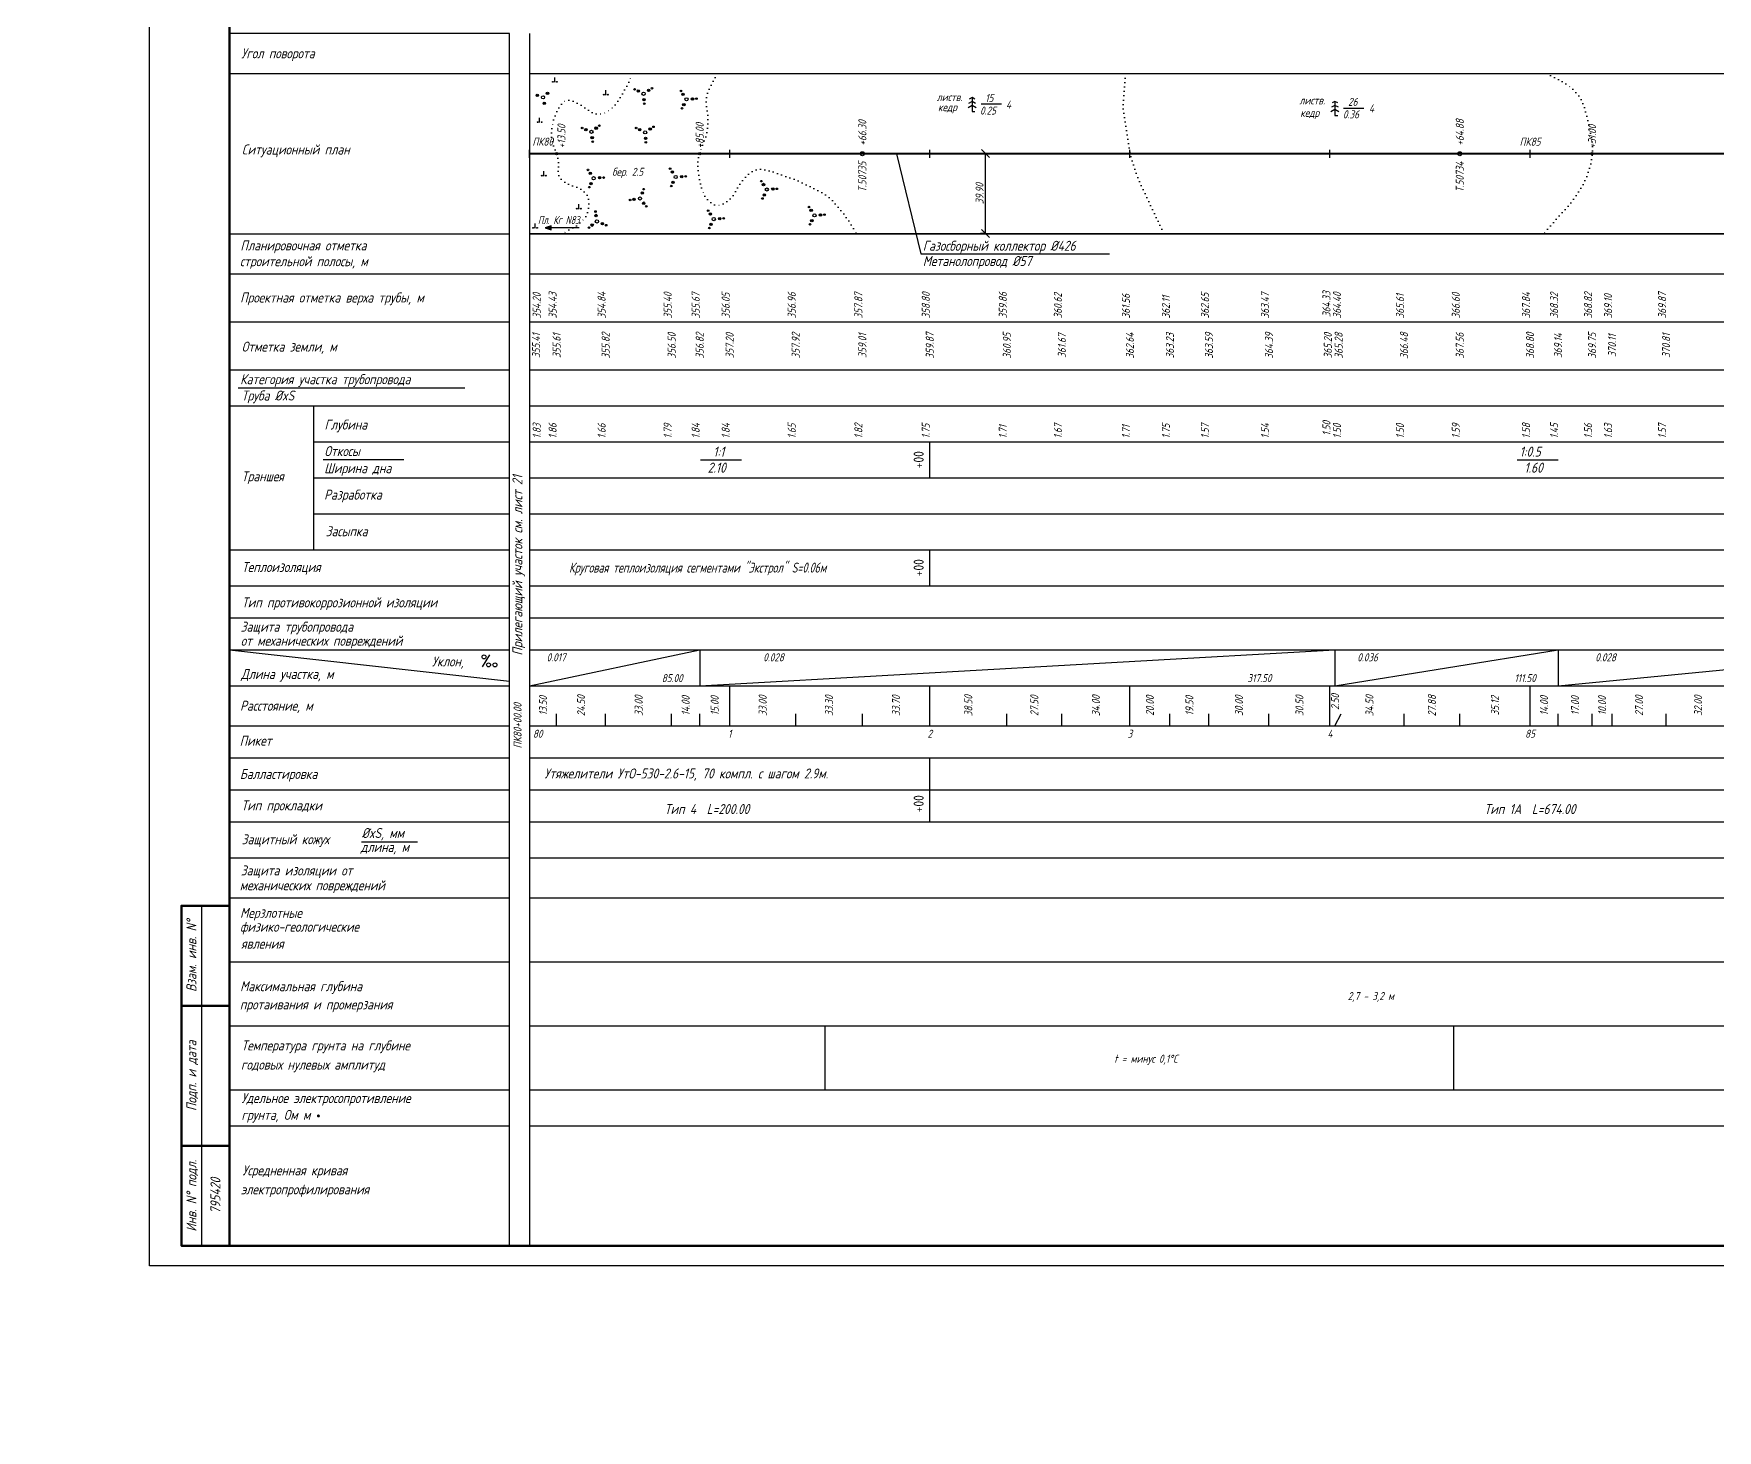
# Model space of a CAD drawing. Extents: x 0 to 1711, y -32 to 643.
# Drawn here: x 0 to 420.7, y 0 to 349.1 of the extents above; entities that cross this region are included whole.
import ezdxf
from ezdxf import colors
from ezdxf.entities.mleader import LeaderData, LeaderLine
from ezdxf.enums import TextEntityAlignment as Align
from ezdxf.math import Vec2, Vec3

# ---------------------------------------------------------------- set-up
doc = ezdxf.new("R2010")
doc.units = 0
doc.linetypes.add('ИИDot', pattern=[1, 0, -1])
doc.layers.add('ИИ_ОФОРМЛЕНИЕ_025', color=7, linetype='Continuous', lineweight=25)
doc.layers.add('ИИ_ПРОФИЛЬ_025', color=7, linetype='Continuous', lineweight=25)
for name, color, linetype in [('Отметки красные', 7, 'Continuous'), ('Подвал', 7, 'Continuous'), ('ТХ-Л', 140, 'Continuous')]:
    doc.layers.add(name, color=color, linetype=linetype)
doc.styles.add('1', font='simplex.shx', dxfattribs={"width": 0.8, "height": 1.5})
doc.styles.add('VNIPISIMPLEXCUR', font='simplex.shx', dxfattribs={"width": 0.8, "oblique": 15})
doc.dimstyles.new('ИИ-1000-м-dm$0', dxfattribs={"dimtxt": 2.5, "dimasz": 2.5, "dimexe": 1.25, "dimexo": 0, "dimgap": 1, "dimtad": 1, "dimtoh": 1, "dimzin": 1, "dimdsep": 46, "dimtxsty": 'VNIPISIMPLEXCUR', "dimblk": 'OBLIQUE', "dimcen": 2.5, "dimaunit": 1, "dimazin": 0, "dimtfac": 1, "dimtmove": 1, "dimatfit": 2, "dimfxl": 1, "dimarcsym": 0})

# ---------------------------------------------------------------- blocks, each defined once
blk = doc.blocks.new('ИИ14001')
at = {"color": 0}
blk.add_lwpolyline([(0, 0), (1.79, 3)], dxfattribs=at)
for centre in [(0.35, 2.48), (1.47, 0.48), (3.08, 0.48)]:
    blk.add_circle(centre, 0.5, dxfattribs=at)
blk = doc.blocks.new('ИИ04007')
at = {"color": 0, "linetype": 'Continuous', "lineweight": 25}
blk.add_lwpolyline([(-70, 0), (-70, -303), (0, -303), (0, 0), (-70, 0)], close=True, dxfattribs=at)
for points in [[(-70, -10), (0, -10)], [(-70, -50), (0, -50)], [(-70, -60), (0, -60)], [(-70, -72), (0, -72)], [(-70, -84), (0, -84)], [(-67.81, -88.55), (-11.16, -88.55)], [(-70, -93), (0, -93)], [(-70, -93), (-49, -93)], [(-49, -93), (-49, -102)], [(-49, -93), (-49, -129)], [(-49, -102), (0, -102)], [(-46.58, -106.46), (-26.46, -106.46)], [(-49, -111), (0, -111)], [(-49, -120), (0, -120)], [(-70, -129), (0, -129)], [(-70, -138), (0, -138)], [(-70, -146), (0, -146)], [(-70, -154), (0, -154)], [(-70, -154), (0, -161.88)], [(-70, -163), (0, -163)], [(-70, -173), (0, -173)], [(-70, -181), (0, -181)], [(-70, -189), (0, -189)], [(-70, -197), (0, -197)], [(-70, -206), (0, -206)], [(-36.98, -202.05), (-22.99, -202.05)], [(-70, -216), (0, -216)], [(-70, -232), (0, -232)], [(-70, -248), (0, -248)], [(-70, -264), (0, -264)], [(-70, -273), (0, -273)]]:
    blk.add_lwpolyline(points, dxfattribs=at)
at = {"color": 0, "linetype": 'Continuous', "lineweight": 25, "const_width": 0.365}
blk.add_lwpolyline([(-47.96, -270.54, 1), (-47.59, -270.54, 1)], format="xyb", close=True, dxfattribs=at)
at = {"color": 0, "linetype": 'Continuous', "lineweight": 25}
blk.add_blockref('ИИ14001', (-6.73, -158.27), dxfattribs=at)
at = {"color": 0, "linetype": 'Continuous', "lineweight": 25, "style": 'VNIPISIMPLEXCUR', "oblique": 15, "width": 0.8}
for s, p in [('Угол поворота', (-67.03, -6.16)), ('Ситуационный план', (-66.88, -30.21)), ('Планировочная отметка', (-67.27, -54.2)), ('строительной полосы, м', (-67.37, -58.14)), ('Проектная отметка верха трубы, м', (-67.32, -67.21)), ('Отметка земли, м', (-66.93, -79.48)), ('Категория участка трубопровода', (-67.32, -87.63)), ('Труба %%CxS', (-66.97, -91.71)), ('Глубина', (-46.25, -98.97)), ('Откосы', (-46.27, -105.61)), ('Ширина дна', (-46.32, -109.87)), ('Траншея', (-66.96, -111.89)), ('Разработка', (-46.34, -116.48)), ('Засыпка', (-45.96, -125.63)), ('Теплоизоляция', (-66.89, -134.58)), ('Тип противокоррозионной изоляции', (-66.9, -143.42)), ('Защита трубопровода', (-67.2, -149.5)), ('от механических повреждений', (-67.17, -153.01)), ('Длина участка, м', (-67.09, -161.31)), ('Уклон,', (-19.4, -158.19)), ('Расстояние, м', (-67.34, -169.25)), ('Пикет', (-67.44, -177.99)), ('Балластировка', (-67.38, -186.3)), ('Тип прокладки', (-67.03, -194.17)), ('Защитный кожух', (-66.96, -202.63)), ('%%CxS, мм', (-36.96, -201.07)), ('длина, м', (-37.2, -204.57)), ('Защита изоляции от', (-67.18, -210.43)), ('механических повреждений', (-67.42, -214.14)), ('Мерзлотные', (-67.34, -221.03)), ('физико-геологические', (-67.34, -224.5)), ('явления', (-67.07, -228.74)), ('Максимальная глубина', (-67.33, -239.37)), ('протаивания и промерзания', (-67.4, -243.93)), ('Температура грунта на глубине', (-67.01, -254.18)), ('годовых нулевых амплитуд', (-67.11, -258.96)), ('Удельное электросопротивление', (-67, -267.33)), ('грунта, Ом м', (-67, -271.53)), ('Усредненная кривая', (-66.76, -285.4)), ('электропрофилирования', (-67.16, -290.15))]:
    blk.add_text(s, height=2.5, dxfattribs=at).set_placement(p)
blk = doc.blocks.new('ИИ05407')
at = {"linetype": 'Continuous', "lineweight": 25}
h = blk.add_hatch(color=0, dxfattribs=at)
edge = h.paths.add_edge_path()
edge.add_arc((-0.5, 0.1), 0.1, 0, 360)
h = blk.add_hatch(color=0, dxfattribs=at)
edge = h.paths.add_edge_path()
edge.add_arc((0.5, 0.1), 0.1, 0, 360)
at = {"color": 0, "linetype": 'Continuous', "lineweight": 25}
blk.add_lwpolyline([(0, 0), (0, 1.2)], dxfattribs=at)
for centre in [(-0.5, 0.1), (0.5, 0.1)]:
    blk.add_circle(centre, 0.1, dxfattribs=at)
blk = doc.blocks.new('ИИ053951')
at = {"linetype": 'Continuous', "lineweight": 25}
h = blk.add_hatch(color=0, dxfattribs=at)
edge = h.paths.add_edge_path()
edge.add_arc((-1.4, 0.53), 0.3, 0, 360)
h = blk.add_hatch(color=0, dxfattribs=at)
edge = h.paths.add_edge_path()
edge.add_arc((1.16, 0.95), 0.3, 0, 360)
h = blk.add_hatch(color=0, dxfattribs=at)
edge = h.paths.add_edge_path()
edge.add_arc((0.24, -1.48), 0.3, 0, 360)
at = {"color": 0, "linetype": 'Continuous', "lineweight": 25}
for centre, radius in [((-1.4, 0.53), 0.3), ((0, 0), 0.4), ((1.16, 0.95), 0.3), ((0.24, -1.48), 0.3)]:
    blk.add_circle(centre, radius, dxfattribs=at)
blk = doc.blocks.new('ИИ053952')
at = {"linetype": 'Continuous', "lineweight": 25}
h = blk.add_hatch(color=0, dxfattribs=at)
edge = h.paths.add_edge_path()
edge.add_arc((-1.31, 2.13), 0.2, 0, 360)
h = blk.add_hatch(color=0, dxfattribs=at)
edge = h.paths.add_edge_path()
edge.add_arc((-0.79, 1.28), 0.3, 0, 360)
h = blk.add_hatch(color=0, dxfattribs=at)
edge = h.paths.add_edge_path()
edge.add_arc((1.5, 0.04), 0.3, 0, 360)
h = blk.add_hatch(color=0, dxfattribs=at)
edge = h.paths.add_edge_path()
edge.add_arc((2.5, 0.07), 0.2, 0, 360)
h = blk.add_hatch(color=0, dxfattribs=at)
edge = h.paths.add_edge_path()
edge.add_arc((-1.19, -2.2), 0.2, 0, 360)
h = blk.add_hatch(color=0, dxfattribs=at)
edge = h.paths.add_edge_path()
edge.add_arc((-0.71, -1.32), 0.3, 0, 360)
at = {"color": 0, "linetype": 'Continuous', "lineweight": 25}
for centre, radius in [((-1.31, 2.13), 0.2), ((-0.79, 1.28), 0.3), ((0, 0), 0.4), ((1.5, 0.04), 0.3), ((2.5, 0.07), 0.2), ((-1.19, -2.2), 0.2), ((-0.71, -1.32), 0.3)]:
    blk.add_circle(centre, radius, dxfattribs=at)
blk = doc.blocks.new('ИИ15008')
at = {"linetype": 'Continuous', "lineweight": 25}
blk.add_hatch(color=0, dxfattribs=at).paths.add_polyline_path([(0, 0), (1.5, -0.5), (1.5, 0.5)])
at = {"color": 0, "linetype": 'Continuous', "lineweight": 25}
blk.add_lwpolyline([(0, 0), (1.5, -0.5), (1.5, 0.5)], close=True, dxfattribs=at)
blk.add_lwpolyline([(8.5, 0), (0, 0)], dxfattribs=at)
blk = doc.blocks.new('ИИ053672А')
at = {"color": 0, "linetype": 'Continuous'}
for points in [[(1, 0.92), (0, 1.5), (-1, 0.92)], [(0.85, 2.01), (0, 2.5), (-0.85, 2.01)], [(0.7, 3.1), (0, 3.5), (-0.7, 3.1)], [(0, 3.5), (0, 0), (0.7, 0)]]:
    blk.add_lwpolyline(points, dxfattribs=at)
at = {"color": 0, "linetype": 'Continuous', "style": 'VNIPISIMPLEXCUR', "oblique": 15, "width": 0.8}
blk.add_attdef('RACE1', text='', height=2, dxfattribs=at).set_placement((-2, 2.25), align=Align.RIGHT)
blk.add_attdef('HEIGHT', (2, 2.25), '', height=2, dxfattribs=at)
blk.add_attdef('RACE2', text='', height=2, dxfattribs=at).set_placement((-2, 1.25), align=Align.TOP_RIGHT)
blk.add_attdef('THICKNESS', text='', height=2, dxfattribs=at).set_placement((2, 1.25), align=Align.TOP_LEFT)
blk.add_attdef('DISTANCE', text='', height=2, dxfattribs=at).set_placement((8.5, 1.75), align=Align.MIDDLE_LEFT)
blk = doc.blocks.new('ИИ03А2Х4')
at = {"color": 0, "linetype": 'Continuous', "lineweight": 25}
blk.add_lwpolyline([(0, 0), (0, 594), (1682, 594), (1682, 0)], close=True, dxfattribs=at)
at = {"color": 0, "linetype": 'Continuous', "lineweight": 50}
blk.add_lwpolyline([(20, 5), (20, 589), (1677, 589), (1677, 5)], close=True, dxfattribs=at)
at = {"color": 0, "linetype": 'Continuous', "style": 'VNIPISIMPLEXCUR', "oblique": 15, "width": 0.8, "flags": 8}
blk.add_attdef('FORMAT', text='', height=2.5, dxfattribs=at).set_placement((1677, 1.25), align=Align.RIGHT)
blk = doc.blocks.new('ИИ15002')
at = {"linetype": 'Continuous', "lineweight": 25}
h = blk.add_hatch(color=0, dxfattribs=at)
edge = h.paths.add_edge_path()
edge.add_arc((0, 0), 0.3, 0, 360)
at = {"color": 0, "linetype": 'Continuous', "lineweight": 25}
blk.add_circle((0, 0), 0.3, dxfattribs=at)
at = {"color": 0, "linetype": 'Continuous', "style": 'VNIPISIMPLEXCUR', "oblique": 15, "width": 0.8}
blk.add_attdef('STATIONING', (1, 1.3), '', height=2, rotation=90, dxfattribs=at)
at = {"color": 7, "linetype": 'Continuous', "style": 'VNIPISIMPLEXCUR', "oblique": 15, "width": 0.8}
blk.add_attdef('HEIGHT', text='', height=2, dxfattribs=at).set_placement((0, -1.3), align=Align.TOP_CENTER)
blk = doc.blocks.new('_Oblique')
at = {"color": 0, "linetype": 'ByBlock', "lineweight": -2}
blk.add_line((-0.5, -0.5), (0.5, 0.5), dxfattribs=at)
blk = doc.blocks.new('*D23')
at = {"layer": 'Defpoints', "color": 0, "transparency": 16777216}
for p in [(237.85, 319.14), (237.85, 319.14), (237.85, 299.19)]:
    blk.add_point(p, dxfattribs=at)
at = {"layer": 'ИИ_ПРОФИЛЬ_025', "color": 0, "lineweight": -2, "transparency": 16777216}
for p, q in [((237.85, 319.14), (236.6, 319.14)), ((237.85, 299.19), (237.85, 319.14)), ((237.85, 299.19), (236.6, 299.19))]:
    blk.add_line(p, q, dxfattribs=at)
at = {"layer": 'ИИ_ПРОФИЛЬ_025', "color": 0, "lineweight": -2, "transparency": 16777216, "xscale": 2, "yscale": 2, "zscale": 2}
for p, rotation in [((237.85, 319.14), 90), ((237.85, 299.19), 270)]:
    blk.add_blockref('_Oblique', p, dxfattribs=dict(at, rotation=rotation))
at = {"layer": 'ИИ_ПРОФИЛЬ_025', "color": 0, "transparency": 16777216, "insert": (236.35, 309.16), "char_height": 2, "attachment_point": 5, "rotation": 90, "style": 'VNIPISIMPLEXCUR'}
blk.add_mtext('39.90', dxfattribs=at)
blk = doc.blocks.new('ИИ02001')
at = {"color": 0, "linetype": 'Continuous', "lineweight": 50, "flags": 128}
for points in [[(0, 85), (-12, 85), (-12, 0), (0, 0)], [(-12, 60), (0, 60)], [(-12, 25), (0, 25)]]:
    blk.add_lwpolyline(points, dxfattribs=at)
at = {"color": 0, "linetype": 'Continuous', "lineweight": 25, "flags": 128}
blk.add_lwpolyline([(-7, 85), (-7, 0)], dxfattribs=at)
at = {"color": 0, "lineweight": 25, "style": 'VNIPISIMPLEXCUR', "oblique": 15, "width": 0.8}
for s, p in [('Взам. инв. N%%D', (-8.25, 72.5)), ('Подп. и дата', (-8.25, 42.5)), ('Инв. N%%d подл.', (-8.25, 12.5))]:
    blk.add_text(s, height=2.5, rotation=90, dxfattribs=at).set_placement(p, align=Align.CENTER)
at = {"color": 0, "lineweight": 25, "style": 'VNIPISIMPLEXCUR', "oblique": 15, "width": 0.8, "flags": 8}
for tag, p in [('А22', (-2.25, 72.5)), ('А20', (-2.25, 12.5))]:
    blk.add_attdef(tag, text='', height=2.5, rotation=90, dxfattribs=at).set_placement(p, align=Align.CENTER)

msp = doc.modelspace()

# ---------------------------------------------------------------- linework, layer by layer
at = {"layer": 'ИИ_ПРОФИЛЬ_025', "flags": 128}
for points in [[(123.9194, 349.1373), (123.9194, 46.1373)], [(123.9194, 339.1373), (1123.9194, 339.1373)], [(236.7282, 331.555), (241.8458, 331.555)], [(327.2705, 330.5407), (332.4205, 330.5407)], [(123.9194, 318.1373), (123.9194, 320.1373)], [(173.9194, 318.1373), (173.9194, 320.1373)], [(223.9194, 318.1373), (223.9194, 320.1373)], [(273.9194, 318.1373), (273.9194, 320.1373)], [(323.9194, 318.1373), (323.9194, 320.1373)], [(373.9194, 318.1373), (373.9194, 320.1373)], [(123.9194, 319.1373), (473.9194, 319.1373)], [(123.9194, 299.1882), (1123.9194, 299.1882)], [(123.9194, 299.1373), (1123.9194, 299.1373)], [(123.9194, 289.1373), (1123.9194, 289.1373)], [(123.9194, 277.1373), (1123.9194, 277.1373)], [(123.9194, 265.1373), (1123.9194, 265.1373)], [(123.9194, 256.1373), (1123.9194, 256.1373)], [(123.9194, 247.1373), (1123.9194, 247.1373)], [(123.9194, 238.1373), (1123.9194, 238.1373)], [(123.9194, 229.1373), (1123.9194, 229.1373)], [(123.9194, 220.1373), (1123.9194, 220.1373)], [(123.9194, 211.1373), (1123.9194, 211.1373)], [(123.9194, 203.1373), (1123.9194, 203.1373)], [(123.9194, 195.1373), (1123.9194, 195.1373)], [(123.9194, 186.1373), (1123.9194, 186.1373)], [(173.9194, 176.1373), (173.9194, 186.1373)], [(223.9194, 176.1373), (223.9194, 186.1373)], [(273.9194, 176.1373), (273.9194, 186.1373)], [(323.9194, 176.1373), (323.9194, 186.1373)], [(373.9194, 176.1373), (373.9194, 186.1373)], [(130.6694, 176.1373), (130.6694, 179.1373)], [(142.9194, 176.1373), (142.9194, 179.1373)], [(159.4194, 176.1373), (159.4194, 179.1373)], [(166.4194, 176.1373), (166.4194, 179.1373)], [(190.4194, 176.1373), (190.4194, 179.1373)], [(207.0694, 176.1373), (207.0694, 179.1373)], [(243.1694, 176.1373), (243.1694, 179.1373)], [(256.9194, 176.1373), (256.9194, 179.1373)], [(283.9194, 176.1373), (283.9194, 179.1373)], [(293.6694, 176.1373), (293.6694, 179.1373)], [(308.6694, 176.1373), (308.6694, 179.1373)], [(325.1694, 176.1373), (326.7485, 179.1373)], [(342.4194, 176.1373), (342.4194, 179.1373)], [(356.3594, 176.1373), (356.3594, 179.1373)], [(380.9194, 176.1373), (380.9194, 179.1373)], [(389.4194, 176.1373), (389.4194, 179.1373)], [(394.4194, 176.1373), (394.4194, 179.1373)], [(407.9194, 176.1373), (407.9194, 179.1373)], [(123.9194, 176.1373), (1123.9194, 176.1373)], [(123.9194, 168.1373), (1123.9194, 168.1373)], [(123.9194, 160.1373), (1123.9194, 160.1373)], [(123.9194, 152.1373), (1123.9194, 152.1373)], [(123.9194, 143.1373), (1123.9194, 143.1373)], [(123.9194, 133.1373), (1123.9194, 133.1373)], [(123.9194, 117.1373), (1123.9194, 117.1373)], [(123.9194, 101.1373), (1123.9194, 101.1373)], [(197.718, 101.1373), (197.718, 85.1373)], [(354.7676, 101.1373), (354.7676, 85.1373)], [(123.9194, 85.1373), (1123.9194, 85.1373)], [(123.9194, 76.1373), (1123.9194, 76.1373)], [(123.9194, 46.1373), (1123.9194, 46.1373)]]:
    msp.add_lwpolyline(points, dxfattribs=at)
at = {"layer": 'ИИ_ПРОФИЛЬ_025', "linetype": 'ИИDot', "flags": 128}
for points in [[(149.0897, 339.1373), (149.1124, 338.829), (149.1008, 338.3987), (149.0455, 337.9761), (148.9465, 337.5613), (148.8038, 337.1542), (148.3973, 336.3444), (147.2837, 334.4048), (146.2034, 332.6371), (145.8024, 332.0302), (145.3897, 331.4773), (144.9653, 330.9784), (144.5291, 330.5335), (144.0813, 330.1426), (143.6218, 329.8057), (143.1506, 329.5228), (142.6677, 329.294), (142.1755, 329.1293), (141.6767, 329.039), (141.1711, 329.0231), (140.6588, 329.0815), (140.1397, 329.2142), (139.614, 329.4213), (139.0815, 329.7028), (136.9765, 331.1102), (136.0015, 331.6698), (135.0817, 332.1161), (134.6424, 332.2968), (134.2171, 332.4261), (133.8061, 332.4808), (133.4095, 332.4611), (133.0271, 332.3668), (132.659, 332.1981), (132.3052, 331.9548), (131.9657, 331.637), (131.6405, 331.2447), (131.3306, 330.7945), (131.0374, 330.3031), (130.7606, 329.7704), (130.5003, 329.1965), (130.0294, 327.925), (129.6245, 326.4886), (129.4704, 325.7296), (129.3799, 324.9715), (129.353, 324.2144), (129.3897, 323.4583), (129.49, 322.703), (129.6539, 321.9488), (129.8814, 321.1954), (130.4701, 319.7102), (130.717, 319.0155), (130.9133, 318.359), (131.0589, 317.7407), (131.1539, 317.1605), (131.1983, 316.6185), (131.1919, 316.1147), (131.0723, 315.2141), (131.0486, 314.8026), (131.0641, 314.4146), (131.1187, 314.0499), (131.2124, 313.7087), (131.3452, 313.3909), (131.5171, 313.0965), (131.7282, 312.8255), (131.9849, 312.5688), (132.294, 312.3169), (132.6554, 312.0701), (133.5352, 311.5913), (134.6244, 311.1324), (135.8651, 310.6798), (136.4194, 310.427), (136.9104, 310.1521), (137.3381, 309.855), (137.7025, 309.5358), (138.0035, 309.1944), (138.2413, 308.8308), (138.4158, 308.4451), (138.5414, 308.0393), (138.6326, 307.6152), (138.6893, 307.1729), (138.7115, 306.7123), (138.6993, 306.2336), (138.6527, 305.7367), (138.5716, 305.2215), (138.456, 304.6881), (138.2828, 304.1488), (138.0287, 303.6156), (137.6938, 303.0887), (137.278, 302.5681), (136.7813, 302.0536), (136.2038, 301.5454), (135.5455, 301.0435), (134.2491, 300.3738), (133.2478, 299.7952), (132.3914, 299.1882), (132.3548, 299.1373)], [(170.855, 339.1373), (169.8173, 337.3397), (168.941, 335.6038), (168.5283, 334.6275), (168.2509, 333.7665), (168.1587, 333.3165), (168.0969, 332.8438), (168.0655, 332.3483), (168.0936, 331.289), (168.2432, 330.1386), (168.4123, 328.9609), (168.499, 327.8199), (168.5034, 326.7155), (168.4254, 325.6476), (168.2478, 324.5644), (167.9535, 323.4139), (167.5423, 322.196), (166.7409, 320.2647), (166.3125, 319.0526), (166.1574, 318.4865), (166.0419, 317.9472), (165.9658, 317.4345), (165.9292, 316.9485), (165.9608, 316.0311), (166.1219, 314.5114), (166.395, 312.7735), (166.6396, 311.5257), (166.936, 310.4051), (167.2846, 309.4435), (167.6854, 308.6411), (168.1357, 307.9891), (168.6189, 307.4352), (169.1324, 306.9708), (169.6762, 306.5958), (169.9594, 306.4419), (170.2547, 306.3237), (170.5664, 306.2549), (170.8947, 306.2353), (171.2394, 306.265), (171.6006, 306.344), (171.9783, 306.4723), (172.3724, 306.6498), (172.7831, 306.8767), (173.1899, 307.1403), (173.5727, 307.4281), (173.9314, 307.7403), (174.2661, 308.0767), (174.5766, 308.4374), (174.8632, 308.8224), (175.1256, 309.2316), (175.8567, 310.5564), (176.4294, 311.4477), (177.0821, 312.339), (177.8149, 313.2303), (178.206, 313.6519), (178.6064, 314.0253), (179.0163, 314.3506), (179.4355, 314.6277), (179.8641, 314.8566), (180.3021, 315.0374), (180.7495, 315.1701), (181.2063, 315.2546), (181.7536, 315.2643), (182.4726, 315.1726), (183.3633, 314.9794), (184.4257, 314.6848), (185.6598, 314.2888), (187.0656, 313.7913), (188.6431, 313.1924), (190.4648, 312.6608), (192.1408, 311.7569), (193.7161, 311.0537), (195.1183, 310.3824), (196.3474, 309.743), (197.4033, 309.1355), (198.2861, 308.5598), (198.9958, 308.0161), (199.5324, 307.5043), (201.239, 305.5483), (202.7592, 303.6474), (203.8179, 302.1515), (204.8534, 300.4735), (205.605, 299.1373)], [(378.0116, 339.1373), (379.8384, 338.3019), (381.3294, 337.5394), (382.665, 336.7321), (383.8453, 335.8802), (384.8701, 334.9835), (385.7396, 334.0421), (386.4537, 333.0561), (387.0124, 332.0253), (387.4158, 330.9498), (388.025, 328.7763), (388.5499, 326.6472), (388.9906, 324.5625), (389.3471, 322.5222), (389.4679, 321.5054), (389.516, 320.473), (389.4913, 319.4251), (389.3938, 318.3617), (389.2236, 317.2827), (388.9807, 316.1882), (388.665, 315.0782), (388.2765, 313.9527), (387.8155, 312.8222), (387.2823, 311.6976), (386.6767, 310.5787), (385.9989, 309.4656), (385.2487, 308.3583), (385.0627, 308.1091), (384.4263, 307.2567), (383.5316, 306.1609), (379.5401, 301.7206), (377.3037, 299.1373)]]:
    msp.add_lwpolyline(points, dxfattribs=at)
at = {"layer": 'ИИ_ПРОФИЛЬ_025', "linetype": 'ИИDot', "elevation": 181.365, "flags": 128}
msp.add_lwpolyline([(272.7736, 339.1373), (272.2043, 330.359), (273.9194, 319.1439), (275.995, 312.8378), (282.3914, 299.1882), (282.4449, 299.1373)], dxfattribs=at)
at = {"layer": 'ИИ_ПРОФИЛЬ_025'}
for centre in [(207.0694, 319.1373), (356.3594, 319.1373)]:
    msp.add_circle(centre, 0.5, dxfattribs=at)
at = {"layer": 'Подвал'}
for p, q in [((123.9194, 195.1373), (123.9194, 186.1373)), ((123.9194, 186.1373), (166.4194, 195.1373)), ((166.4194, 195.1373), (166.4194, 186.1373)), ((166.4194, 195.1373), (166.4194, 186.1373)), ((166.4194, 186.1373), (325.1694, 195.1373)), ((325.1694, 195.1373), (325.1694, 186.1373)), ((325.1694, 195.1373), (325.1694, 186.1373)), ((325.1694, 186.1373), (380.9194, 195.1373)), ((380.9194, 195.1373), (380.9194, 186.1373)), ((380.9194, 195.1373), (380.9194, 186.1373)), ((380.9194, 186.1373), (473.9194, 195.1373))]:
    msp.add_line(p, q, dxfattribs=at)
at = {"layer": 'ТХ-Л', "const_width": 0.5}
msp.add_lwpolyline([(123.9194, 319.1373), (473.9194, 319.1373)], dxfattribs=at)
at = {"layer": 'ТХ-Л', "flags": 128}
msp.add_lwpolyline([(215.5763, 319.1373), (221.7001, 294.0756), (268.7891, 294.0756)], dxfattribs=at)
at = {"layer": 'ТХ-Л', "ltscale": 100}
for points in [[(223.9194, 238.1373), (223.9194, 247.1373)], [(223.9194, 211.1373), (223.9194, 220.1373)], [(223.9194, 152.1373), (223.9194, 168.1373)]]:
    msp.add_lwpolyline(points, dxfattribs=at)
at = {"layer": 'ТХ-Л'}
for points in [[(166.6405, 242.6361), (176.8972, 242.6361)], [(370.7136, 242.6361), (380.9703, 242.6361)]]:
    msp.add_lwpolyline(points, dxfattribs=at)

# ---------------------------------------------------------------- block references
at = {"layer": 'ИИ_ОФОРМЛЕНИЕ_025'}
msp.add_blockref('ИИ03А2Х4', (28.9194, 41.1373), dxfattribs=at)
ref = msp.add_blockref('ИИ02001', (48.9194, 46.1373), dxfattribs=at)
ref.add_attrib('А20', '795420', dxfattribs={"layer": '0', "lineweight": 25, "height": 2.5, "rotation": 90, "style": 'VNIPISIMPLEXCUR', "oblique": 15, "width": 0.8, "flags": 8}).set_placement((46.6694, 58.6373), align=Align.CENTER)
at = {"layer": 'ИИ_ПРОФИЛЬ_025'}
for name, p in [('ИИ04007', (118.9194, 349.1373)), ('ИИ15008', (127.8328, 300.6231))]:
    msp.add_blockref(name, p, dxfattribs=at)
for name, p, rotation in [('ИИ05407', (130.2146, 337.007), 359.9999260363039), ('ИИ053952', (152.4064, 334.1071), 152.2202038140816), ('ИИ053951', (127.2734, 333.2228), 242.2202038140816), ('ИИ05407', (142.9776, 333.7775), 359.9999260363039), ('ИИ053952', (163.1229, 332.7266), 242.2202038140816), ('ИИ05407', (126.4368, 326.9105), 359.9999260363039), ('ИИ053952', (139.365, 324.595), 275.8906128481628), ('ИИ053952', (152.8033, 324.4616), 152.2202038140816), ('ИИ053952', (160.43, 313.2953), 242.2202038140816), ('ИИ05407', (127.4592, 313.5437), 359.9999260363039), ('ИИ053952', (139.9294, 313.0045), 242.2202038140816), ('ИИ053952', (183.2076, 310.1816), 242.2202038140816), ('ИИ053952', (151.5123, 307.9368), 186.8372921256535), ('ИИ05407', (136.2365, 305.2787), 359.9999260363039), ('ИИ053952', (140.7325, 302.1929), 216.3437217305212), ('ИИ053952', (169.942, 302.789), 242.2202038140816), ('ИИ053952', (195.1129, 303.7226), 242.2202038140816), ('ИИ05407', (125.2858, 300.5163), 359.9999260363039)]:
    msp.add_blockref(name, p, dxfattribs=dict(at, rotation=rotation))
ref = msp.add_blockref('ИИ053672А', (234.481, 329.6593), dxfattribs=dict(at, rotation=359.9999260363039))
ref.add_attrib('RACE1', 'листв.', dxfattribs={"layer": '0', "color": 0, "linetype": 'Continuous', "height": 2, "rotation": 359.999926, "style": 'VNIPISIMPLEXCUR', "oblique": 15, "width": 0.8}).set_placement((232.0594, 332.2743), align=Align.RIGHT)
ref.add_attrib('RACE2', 'кедр', dxfattribs={"layer": '0', "color": 0, "linetype": 'Continuous', "height": 2, "rotation": 359.999926, "style": 'VNIPISIMPLEXCUR', "oblique": 15, "width": 0.8}).set_placement((230.6961, 331.7526), align=Align.TOP_RIGHT)
ref.add_attrib('HEIGHT', '15', (237.7632, 332.0377), dxfattribs={"layer": '0', "color": 0, "linetype": 'Continuous', "height": 2, "rotation": 359.999926, "style": 'VNIPISIMPLEXCUR', "oblique": 15, "width": 0.8})
ref.add_attrib('THICKNESS', '0.25', dxfattribs={"layer": '0', "color": 0, "linetype": 'Continuous', "height": 2, "rotation": 359.999926, "style": 'VNIPISIMPLEXCUR', "oblique": 15, "width": 0.8}).set_placement((236.481, 330.9093), align=Align.TOP_LEFT)
ref.add_attrib('DISTANCE', '4', dxfattribs={"layer": '0', "color": 0, "linetype": 'Continuous', "height": 2, "rotation": 359.999926, "style": 'VNIPISIMPLEXCUR', "oblique": 15, "width": 0.8}).set_placement((242.981, 331.4093), align=Align.MIDDLE_LEFT)
ref = msp.add_blockref('ИИ053672А', (325.1592, 328.7149), dxfattribs=dict(at, rotation=359.9999260363039))
ref.add_attrib('RACE1', 'листв.', dxfattribs={"layer": '0', "color": 0, "linetype": 'Continuous', "height": 2, "rotation": 359.999926, "style": 'VNIPISIMPLEXCUR', "oblique": 15, "width": 0.8}).set_placement((322.6799, 331.4478), align=Align.RIGHT)
ref.add_attrib('RACE2', 'кедр', dxfattribs={"layer": '0', "color": 0, "linetype": 'Continuous', "height": 2, "rotation": 359.999926, "style": 'VNIPISIMPLEXCUR', "oblique": 15, "width": 0.8}).set_placement((321.2188, 330.3291), align=Align.TOP_RIGHT)
ref.add_attrib('HEIGHT', '26', (328.4414, 331.0933), dxfattribs={"layer": '0', "color": 0, "linetype": 'Continuous', "height": 2, "rotation": 359.999926, "style": 'VNIPISIMPLEXCUR', "oblique": 15, "width": 0.8})
ref.add_attrib('THICKNESS', '0.36', dxfattribs={"layer": '0', "color": 0, "linetype": 'Continuous', "height": 2, "rotation": 359.999926, "style": 'VNIPISIMPLEXCUR', "oblique": 15, "width": 0.8}).set_placement((327.1592, 329.9649), align=Align.TOP_LEFT)
ref.add_attrib('DISTANCE', '4', dxfattribs={"layer": '0', "color": 0, "linetype": 'Continuous', "height": 2, "rotation": 359.999926, "style": 'VNIPISIMPLEXCUR', "oblique": 15, "width": 0.8}).set_placement((333.6592, 330.4649), align=Align.MIDDLE_LEFT)
ref = msp.add_blockref('ИИ15002', (130.6694, 319.1373), dxfattribs=at)
ref.add_attrib('STATIONING', '+13.50', (132.8827, 320.4373), dxfattribs={"layer": '0', "color": 0, "linetype": 'Continuous', "height": 2, "rotation": 90, "style": 'VNIPISIMPLEXCUR', "oblique": 15, "width": 0.8})
for p, values in [((166.4194, 319.1373), {'STATIONING': '+85.00'}), ((389.4194, 319.1373), {'STATIONING': '+31.00'})]:
    msp.add_blockref('ИИ15002', p, dxfattribs=at).add_auto_attribs(values)

# ---------------------------------------------------------------- texts
at = {"layer": 'ИИ_ПРОФИЛЬ_025', "style": 'VNIPISIMPLEXCUR', "oblique": 15, "width": 0.8}
for s, p in [('+66.30', (207.0694, 321.1373)), ('+64.88', (356.3594, 321.1373))]:
    msp.add_text(s, height=2, rotation=90, dxfattribs=at).set_placement(p, align=Align.MIDDLE_LEFT)
for s, p in [('ПК80', (127.1988, 321.1373)), ('ПК85', (373.9194, 321.1373)), ('80', (125.9523, 173.1373)), ('1', (173.9194, 173.1373)), ('2', (223.9194, 173.1373)), ('3', (273.9194, 173.1373)), ('4', (323.9194, 173.1373)), ('85', (373.9194, 173.1373))]:
    msp.add_text(s, height=2, dxfattribs=at).set_placement(p, align=Align.CENTER)
msp.add_text('бер. 2.5', height=2, rotation=359.999926, dxfattribs=at).set_placement((144.5546, 313.6049))
for s, p in [('Т.50735', (207.0694, 317.1373)), ('Т.50734', (356.3594, 317.1373))]:
    msp.add_text(s, height=2, rotation=90, dxfattribs=at).set_placement(p, align=Align.MIDDLE_RIGHT)
at = {"layer": 'ИИ_ПРОФИЛЬ_025', "style": 'VNIPISIMPLEXCUR', "oblique": 15, "width": 0.7}
msp.add_text('Пл. Кг N83', height=2, dxfattribs=at).set_placement((126.0042, 301.5617))
at = {"layer": 'ИИ_ПРОФИЛЬ_025', "style": 'VNIPISIMPLEXCUR', "oblique": 15, "width": 0.8}
for s, rotation, p in [('355.41', 90, (126.5509, 271.1373)), ('355.61', 90, (131.6694, 271.1373)), ('355.82', 90, (143.9194, 271.1373)), ('356.50', 90, (160.4194, 271.1373)), ('356.82', 90, (167.4194, 271.1373)), ('357.20', 90, (174.9194, 271.1373)), ('357.92', 90, (191.4194, 271.1373)), ('359.01', 90, (208.0694, 271.1373)), ('359.87', 90, (224.9194, 271.1373)), ('360.95', 90, (244.1694, 271.1373)), ('361.67', 90, (257.9194, 271.1373)), ('362.64', 90, (274.9194, 271.1373)), ('363.23', 90, (284.9194, 271.1373)), ('363.59', 90, (294.6694, 271.1373)), ('364.39', 90, (309.6694, 271.1373)), ('365.20', 90, (324.3838, 271.1373)), ('365.28', 90, (327.0802, 271.1373)), ('366.48', 90, (343.4194, 271.1373)), ('367.56', 90, (357.3594, 271.1373)), ('368.80', 90, (374.9194, 271.1373)), ('369.14', 90, (381.9194, 271.1373)), ('369.75', 90, (390.4194, 271.1373)), ('370.11', 90, (395.4194, 271.1373)), ('370.81', 90, (408.9194, 271.1373)), ('ПК80+00.00', 90.0052, (121.9194, 176.1376))]:
    msp.add_text(s, height=2, rotation=rotation, dxfattribs=at).set_placement(p, align=Align.CENTER)
for s, p in [('13.50', (127.2944, 181.1373)), ('24.50', (136.7944, 181.1373)), ('33.00', (151.1694, 181.1373)), ('14.00', (162.9194, 181.1373)), ('15.00', (170.1694, 181.1373)), ('33.00', (182.1694, 181.1373)), ('33.30', (198.7444, 181.1373)), ('33.70', (215.4944, 181.1373)), ('38.50', (233.5444, 181.1373)), ('27.50', (250.0444, 181.1373)), ('34.00', (265.4194, 181.1373)), ('20.00', (278.9194, 181.1373)), ('19.50', (288.7944, 181.1373)), ('30.00', (301.1694, 181.1373)), ('30.50', (316.2944, 181.1373)), ('2.50', (325.2152, 182.0779)), ('34.50', (333.7944, 181.1373)), ('27.88', (349.3894, 181.1373)), ('35.12', (365.1394, 181.1373)), ('14.00', (377.4194, 181.1373)), ('17.00', (385.1694, 181.1373)), ('10.00', (391.9194, 181.1373)), ('27.00', (401.1694, 181.1373)), ('32.00', (415.9194, 181.1373))]:
    msp.add_text(s, height=2, rotation=90, dxfattribs=at).set_placement(p, align=Align.MIDDLE_CENTER)
for s, p in [('2,7 - 3,2 м', (334.1301, 109.5562)), ('t = минус 0,1%%DC ', (278.4674, 93.8972))]:
    msp.add_text(s, height=2, dxfattribs=at).set_placement(p, align=Align.TOP_CENTER)
at = {"layer": 'Отметки красные', "ltscale": 100, "char_height": 2, "rotation": 89.999982, "style": 'VNIPISIMPLEXCUR'}
for s, insert, attachment_point in [('\\W0.800;\\W0.8;\\Q15.0;354.20', (124.6965, 277.9373), 1), ('\\W0.800;\\W0.8;\\Q15.0;354.43', (130.6694, 277.9373), 7), ('\\W0.800;\\W0.8;\\Q15.0;354.84', (142.9194, 277.9373), 7), ('\\W0.800;\\W0.8;\\Q15.0;355.40', (159.4194, 277.9373), 7), ('\\W0.800;\\W0.8;\\Q15.0;355.67', (166.4194, 277.9373), 7), ('\\W0.800;\\W0.8;\\Q15.0;356.05', (173.9194, 277.9373), 7), ('\\W0.800;\\W0.8;\\Q15.0;356.96', (190.4194, 277.9373), 7), ('\\W0.800;\\W0.8;\\Q15.0;357.87', (207.0694, 277.9373), 7), ('\\W0.800;\\W0.8;\\Q15.0;358.80', (223.9194, 277.9373), 7), ('\\W0.800;\\W0.8;\\Q15.0;359.86', (243.1694, 277.9373), 7), ('\\W0.800;\\W0.8;\\Q15.0;360.62', (256.9194, 277.9373), 7), ('\\W0.800;\\W0.8;\\Q15.0;361.56', (273.9194, 277.9373), 7), ('\\W0.800;\\W0.8;\\Q15.0;362.11', (283.9194, 277.9373), 7), ('\\W0.800;\\W0.8;\\Q15.0;362.65', (293.6694, 277.9373), 7), ('\\W0.800;\\W0.8;\\Q15.0;363.47', (308.6694, 277.9373), 7), ('\\W0.800;\\W0.8;\\Q15.0;364.33', (324.0447, 278.2834), 7), ('\\W0.800;\\W0.8;\\Q15.0;364.40', (326.6737, 277.9373), 7), ('\\W0.800;\\W0.8;\\Q15.0;365.61', (342.4194, 277.9373), 7), ('\\W0.800;\\W0.8;\\Q15.0;366.60', (356.3594, 277.9373), 7), ('\\W0.800;\\W0.8;\\Q15.0;367.84', (373.9194, 277.9373), 7), ('\\W0.800;\\W0.8;\\Q15.0;368.32', (380.9194, 277.9373), 7), ('\\W0.800;\\W0.8;\\Q15.0;368.82', (389.4194, 277.9373), 7), ('\\W0.800;\\W0.8;\\Q15.0;369.10', (394.4194, 277.9373), 7), ('\\W0.800;\\W0.8;\\Q15.0;369.87', (407.9194, 277.9373), 7)]:
    msp.add_mtext(s, dxfattribs=dict(at, insert=insert, attachment_point=attachment_point))
at = {"layer": 'Подвал', "ltscale": 100, "char_height": 2, "rotation": 89.999982, "style": 'VNIPISIMPLEXCUR'}
for s, insert, attachment_point in [('\\W0.800;\\W0.8;\\Q15.0;1.50', (324.0447, 248.6358), 7), ('\\W0.800;\\W0.8;\\Q15.0;1.83', (124.6965, 247.9373), 1), ('\\W0.800;\\W0.8;\\Q15.0;1.86', (130.6694, 247.9373), 7), ('\\W0.800;\\W0.8;\\Q15.0;1.66', (142.9194, 247.9373), 7), ('\\W0.800;\\W0.8;\\Q15.0;1.79', (159.4194, 247.9373), 7), ('\\W0.800;\\W0.8;\\Q15.0;1.84', (166.4194, 247.9373), 7), ('\\W0.800;\\W0.8;\\Q15.0;1.84', (173.9194, 247.9373), 7), ('\\W0.800;\\W0.8;\\Q15.0;1.65', (190.4194, 247.9373), 7), ('\\W0.800;\\W0.8;\\Q15.0;1.82', (207.0694, 247.9373), 7), ('\\W0.800;\\W0.8;\\Q15.0;1.75', (223.9194, 247.9373), 7), ('\\W0.800;\\W0.8;\\Q15.0;1.71', (243.1694, 247.9373), 7), ('\\W0.800;\\W0.8;\\Q15.0;1.67', (256.9194, 247.9373), 7), ('\\W0.800;\\W0.8;\\Q15.0;1.71', (273.9194, 247.9373), 7), ('\\W0.800;\\W0.8;\\Q15.0;1.75', (283.9194, 247.9373), 7), ('\\W0.800;\\W0.8;\\Q15.0;1.57', (293.6694, 247.9373), 7), ('\\W0.800;\\W0.8;\\Q15.0;1.54', (308.6694, 247.9373), 7), ('\\W0.800;\\W0.8;\\Q15.0;1.50', (326.6737, 247.9373), 7), ('\\W0.800;\\W0.8;\\Q15.0;1.50', (342.4194, 247.9373), 7), ('\\W0.800;\\W0.8;\\Q15.0;1.59', (356.3594, 247.9373), 7), ('\\W0.800;\\W0.8;\\Q15.0;1.58', (373.9194, 247.9373), 7), ('\\W0.800;\\W0.8;\\Q15.0;1.45', (380.9194, 247.9373), 7), ('\\W0.800;\\W0.8;\\Q15.0;1.56', (389.4194, 247.9373), 7), ('\\W0.800;\\W0.8;\\Q15.0;1.63', (394.4194, 247.9373), 7), ('\\W0.800;\\W0.8;\\Q15.0;1.57', (407.9194, 247.9373), 7)]:
    msp.add_mtext(s, dxfattribs=dict(at, insert=insert, attachment_point=attachment_point))
at = {"layer": 'Подвал', "ltscale": 100, "char_height": 2, "style": 'VNIPISIMPLEXCUR'}
for s, insert, attachment_point in [('\\W0.800;\\W0.8;\\Q15.0;0.017', (128.1694, 194.2373), 1), ('\\W0.800;\\W0.8;\\Q15.0;0.028', (182.2944, 194.2373), 1), ('\\W0.800;\\W0.8;\\Q15.0;0.036', (330.7444, 194.2373), 1), ('\\W0.800;\\W0.8;\\Q15.0;0.028', (390.2194, 194.2373), 1), ('\\W0.800;\\W0.8;\\Q15.0;85.00', (162.1694, 187.0373), 9), ('\\W0.800;\\W0.8;\\Q15.0;317.50', (309.2944, 187.0373), 9), ('\\W0.800;\\W0.8;\\Q15.0;111.50', (375.3444, 187.0373), 9)]:
    msp.add_mtext(s, dxfattribs=dict(at, insert=insert, attachment_point=attachment_point))
at = {"layer": 'ТХ-Л', "style": 'VNIPISIMPLEXCUR', "oblique": 15}
for s, width, p in [('Газосборный коллектор %%C426', 0.8, (222.178, 294.8587)), ('Метанолопровод %%C57', 0.8, (222.178, 291.0476)), ('1:1', 0.8, (169.8115, 243.4038)), ('1:0.5', 0.8, (371.3039, 243.4038)), ('2.10', 0.8, (168.4206, 239.3988)), ('1.60', 0.8, (372.4936, 239.3988)), ('Круговая теплоизоляция сегментами "Экстрол" S=0.06м ', 0.7, (133.7683, 214.4184)), ('Тип 4  L=200.00', 0.8, (157.6629, 154.0523)), ('Тип 1А  L=674.00', 0.8, (362.4955, 154.0523))]:
    msp.add_text(s, height=2.5, dxfattribs=dict(at, width=width)).set_placement(p)
at = {"layer": 'ТХ-Л', "style": '1', "oblique": 15, "width": 0.8}
msp.add_text('Прилегающий участок см. лист 21', height=2.5, rotation=89.999982, dxfattribs=at).set_placement((122.1325, 216.2134), align=Align.CENTER)
at = {"layer": 'ТХ-Л', "char_height": 2.5, "attachment_point": 8, "rotation": 89.672002, "style": 'VNIPISIMPLEXCUR'}
for insert in [(222.3851, 242.6373), (222.3851, 215.6373), (222.3851, 156.6373)]:
    msp.add_mtext('{\\Q0;+00}', dxfattribs=dict(at, insert=insert))
at = {"layer": 'ТХ-Л', "insert": (123.9194, 165.4485), "char_height": 2.5, "attachment_point": 1, "style": 'VNIPISIMPLEXCUR'}
msp.add_mtext_dynamic_manual_height_columns('\\pi3.6983;Утяжелители УтО-530-2.6-15, 70 компл. с шагом 2.9м.', width=100, gutter_width=12.5, heights=[0], dxfattribs=at)

# ---------------------------------------------------------------- dimensions: what is measured, and where the dimension line sits
at = {"layer": 'ИИ_ПРОФИЛЬ_025'}
dim = msp.add_aligned_dim(p1=(237.8522, 299.1882), p2=(237.8522, 319.1373), distance=0, dimstyle='ИИ-1000-м-dm$0', override={"dimtxt": 2, "dimasz": 2, "dimgap": 0.5, "dimtoh": 0, "dimlfac": 2}, dxfattribs=at)
dim.commit()
dim.dimension.update_dxf_attribs({"geometry": '*D23', "text_midpoint": (236.3522, 309.1628)})

# ---------------------------------------------------------------- leaders
at = {"layer": 'ТХ-Л', "linetype": 'Continuous', "ltscale": 100}
ml = msp.add_multileader_mtext('Standard', dxfattribs=at)
ml.set_content('1\\P', color=256, style='VNIPISIMPLEXCUR')
ml.set_leader_properties()
ml.build(insert=Vec2(0, 0))
ml.multileader.update_dxf_attribs({"leader_type": 0, "has_dogleg": 0, "text_left_attachment_type": 0, "text_right_attachment_type": 0, "dogleg_length": 0.36})
ctx = ml.context
ctx.base_point, ctx.char_height, ctx.plane_origin = Vec3(1486.9155, 614.8596), 3.5, Vec3(-1.4782, 5.9099)
ctx.left_attachment, ctx.right_attachment = 0, 0
notes = []
notes.append((ctx, [(0, (0, 0, 0), (0, 0), (1, 0), 1, [])]))
ctx.mtext.insert, ctx.mtext.flow_direction = Vec3(1488.9155, 614.8596), 5
for ctx, leaders in notes:
    for number, flags, end, landing, length, lines in leaders:
        leader = LeaderData()
        leader.index, (leader.has_last_leader_line, leader.has_dogleg_vector, leader.attachment_direction) = number, flags
        leader.last_leader_point, leader.dogleg_vector, leader.dogleg_length = Vec3(end), Vec3(landing), length
        for number, points, colour, breaks in lines:
            line = LeaderLine()
            line.index, line.vertices, line.color, line.breaks = number, Vec3.list(points), colors.encode_raw_color(colour), breaks
            leader.lines.append(line)
        ctx.leaders.append(leader)

doc.saveas('drawing.dxf')
